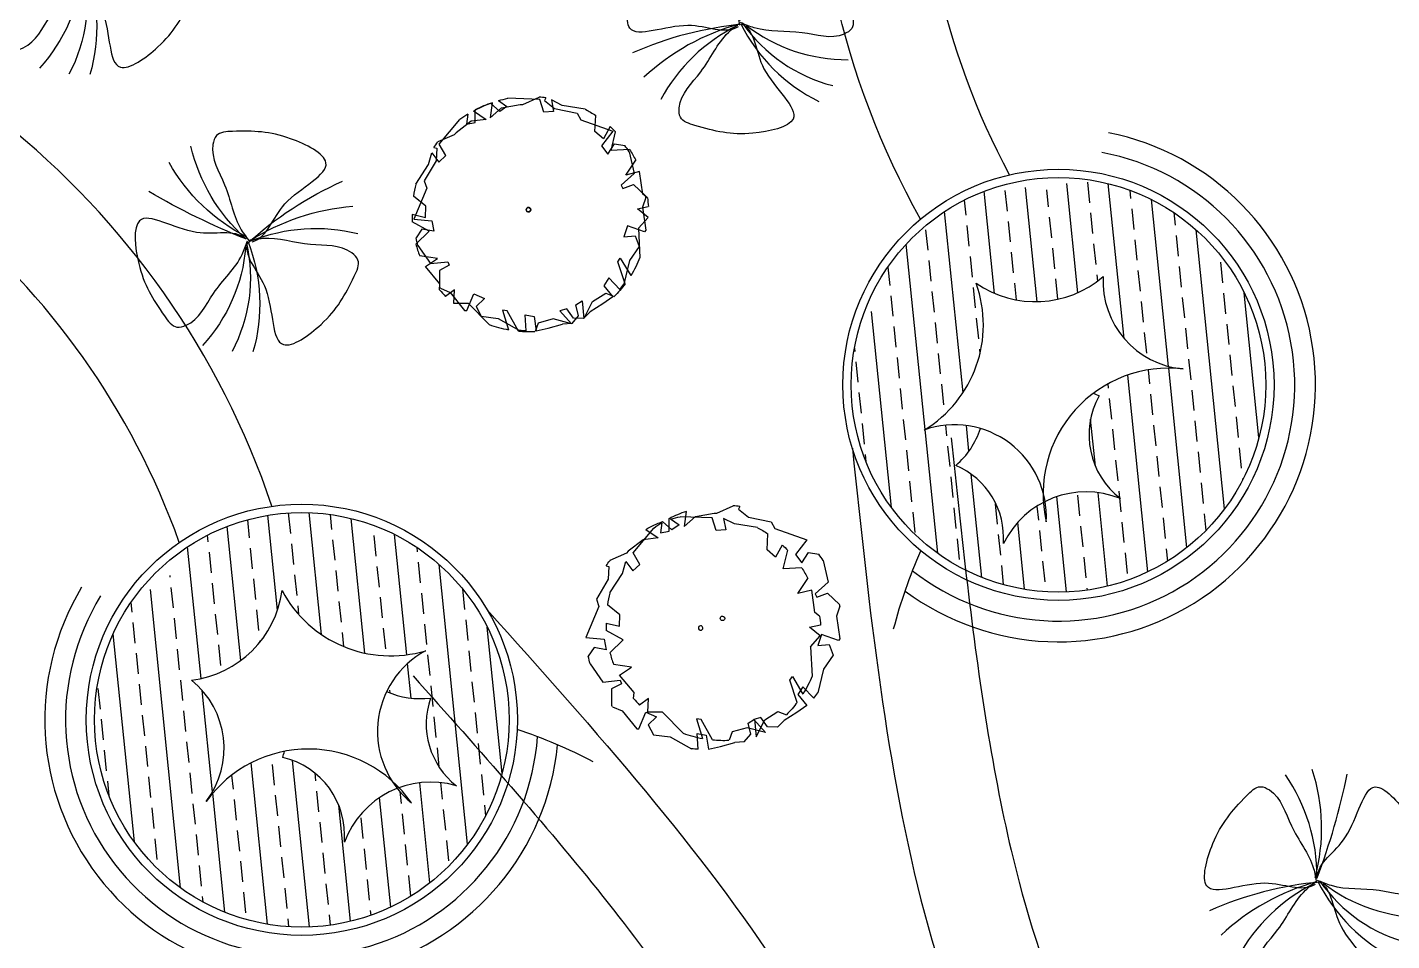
# Model space of a CAD drawing. Extents: x -809667 to 586099, y 3084146 to 3634412.
# Drawn here: x 381930.84 to 381939.07, y 3085749.45 to 3085754.96 of the extents above; entities that cross this region are included whole.
import ezdxf

# ---------------------------------------------------------------- set-up
doc = ezdxf.new("R2010")
doc.units = 0
doc.header["$LTSCALE"] = 0.5
doc.linetypes.add('CONTINOUS', pattern=[0])
doc.layers.get('0').update_dxf_attribs({"linetype": 'CONTINUOUS'})
for name, color, linetype in [('TREE', 3, 'CONTINUOUS'), ('zy-1', 3, 'CONTINUOUS'), ('图框', 4, 'CONTINUOUS'), ('绿化图层', 84, 'CONTINUOUS'), ('道路', 4, 'CONTINUOUS')]:
    doc.layers.add(name, color=color, linetype=linetype)
pattern_1 = [(275.795835, (381941.72553, 3085243.11588), (0.24872201, 0.02524599), []), (275.795835, (381941.6138, 3085242.9789), (0.24872201, 0.02524599), [0.125, -0.0625])]

# ---------------------------------------------------------------- blocks, each defined once
blk = doc.blocks.new('白玉兰')
at = {"color": 0}
for centre, radius, start, end in [((-1261, 1665), 2054, 309.3934, 347.1655), ((-713, 1844), 1941, 291.8214, 332.6346), ((-478, 2077), 2115, 283.2993, 320.8528), ((-4729, -6984), 8429, 56.1879, 65.279), ((-1148, -2037), 2310, 61.625, 95.1491), ((-559, -2135), 2214, 76.7033, 111.4018), ((4371, -556), 4392, 172.1708, 190.6677), ((2827, 107), 2821, 182.2544, 209.8868), ((2146, 475), 2185, 193.3063, 228.4107)]:
    blk.add_arc(centre, radius, start, end, dxfattribs=at)
for points in [[(-33, 16), (-233, 73), (-342, 562), (-1254, 922), (-425, 1375), (-33, 1392), (376, 1386), (477, 1091), (236, 716), (185, 277), (29, 67), (-7, 18)], [(8, 31), (155, 177), (635, 34), (1395, 653), (1385, -291), (1209, -641), (1004, -995), (697, -939), (487, -546), (129, -287), (22, -49), (-3, 7)], [(36, -22), (99, -220), (-250, -580), (-51, -1540), (-885, -1095), (-1114, -777), (-1334, -432), (-1142, -186), (-697, -181), (-301, 17), (-41, 2), (21, -1)]]:
    blk.add_open_spline(points, degree=3, knots=[0, 0, 0, 0, 621.989778, 1340.944545, 1869.007736, 2592.427455, 2798.699245, 2915.827596, 3435.261502, 4029.77129, 4212.300518, 4212.300518, 4212.300518, 4212.300518], dxfattribs=at)
blk = doc.blocks.new('*E54')
at = {"layer": 'TREE', "color": 0}
blk.add_ellipse((-2.37, 3.565), major_axis=(2.696, 1.394), ratio=1, start_param=0.518575, end_param=0.519414, dxfattribs=at)
blk = doc.blocks.new('A$C4C586FE1')
at = {"layer": 'TREE', "color": 0}
for p, q in [((1100, 2801), (873, 2660)), ((1294, 2743), (1193, 2819)), ((1418, 2836), (1389, 2617)), ((1787, 2660), (1418, 2836)), ((873, 2660), (885, 2449)), ((1261, 2599), (1294, 2743)), ((1875, 2686), (1787, 2660)), ((2108, 2532), (1875, 2686)), ((570, 2555), (514, 2441)), ((785, 2557), (585, 2566)), ((842, 2436), (785, 2557)), ((1389, 2617), (1261, 2599)), ((2261, 2516), (2108, 2532)), ((2273, 2551), (2261, 2516)), ((2411, 2297), (2336, 2500)), ((514, 2441), (288, 2276)), ((885, 2449), (842, 2436)), ((288, 2276), (288, 2250)), ((288, 2250), (484, 2157)), ((484, 2157), (422, 2031)), ((2434, 2275), (2411, 2297)), ((2565, 2086), (2434, 2275)), ((208, 2079), (171, 1878)), ((330, 2136), (208, 2079)), ((422, 2031), (330, 2136)), ((2577, 1905), (2565, 2086)), ((2688, 2051), (2577, 1905)), ((171, 1878), (16, 1628)), ((2666, 1735), (2772, 1843)), ((2724, 1646), (2666, 1735)), ((2799, 1744), (2724, 1646)), ((6, 1547), (198, 1550)), ((198, 1550), (173, 1443)), ((2788, 1244), (2821, 1629)), ((173, 1443), (0, 1425)), ((0, 1425), (27, 1279)), ((27, 1279), (67, 1102)), ((2632, 1202), (2788, 1244)), ((2635, 1086), (2632, 1202)), ((67, 988), (67, 1102)), ((2775, 1105), (2635, 1086)), ((2702, 978), (2775, 1105)), ((67, 988), (157, 906)), ((335, 852), (122, 842)), ((123, 841), (320, 727)), ((157, 906), (291, 931)), ((291, 931), (335, 852)), ((2643, 702), (2702, 978)), ((320, 727), (414, 564)), ((414, 564), (369, 464)), ((2275, 501), (2371, 599)), ((2419, 413), (2275, 501)), ((2371, 599), (2563, 580)), ((513, 326), (783, 402)), ((827, 368), (610, 253)), ((783, 402), (827, 368)), ((2130, 415), (2352, 350)), ((2132, 192), (2130, 415)), ((1826, 254), (2000, 124)), ((1859, 85), (1826, 254)), ((1176, 133), (821, 132)), ((1176, 133), (1302, 10)), ((1302, 10), (1413, 132)), ((1413, 132), (1432, 0)), ((1540, 5), (1587, 59)), ((1587, 59), (1859, 85))]:
    blk.add_line(p, q, dxfattribs=at)
at = {"layer": 'TREE', "color": 0, "extrusion": (0, 0, -1)}
for major_axis, start_param, end_param in [((1003, 1003), -1.011805, -0.945114), ((1003, 1003), -1.426629, -1.413216), ((1003, 1003), -0.139248, -0.081961), ((839, 1144), 0.475418, 0.633835), ((1003, 1003), 0.553886, 0.636541), ((1003, 1003), 4.017991, 4.075425), ((1003, 1003), 1.314933, 1.417635), ((839, 1143), 3.200433, 3.340883), ((1003, 1003), 1.573401, 1.638153), ((839, 1144), 2.942836, 3.115157), ((1003, 1003), 1.829101, 1.934165), ((1003, 1003), 2.270337, 2.346427)]:
    blk.add_ellipse((1418, 1418), major_axis=major_axis, ratio=1, start_param=start_param, end_param=end_param, dxfattribs=at)
at = {"layer": 'TREE', "color": 0, "linetype": 'Continuous'}
for start_param, end_param in [(0.01341, 3.155003), (3.155003, 6.296595)]:
    blk.add_ellipse((1466, 1447), major_axis=(19.2, 19.2), ratio=1, start_param=start_param, end_param=end_param, dxfattribs=at)
at = {"layer": 'TREE', "color": 8, "linetype": 'CONTINOUS', "extrusion": (0, 0, -1), "xscale": 467.4085850556439, "yscale": 467.4085850556439, "zscale": -467.4085850556439, "rotation": 278.9250190116231}
blk.add_blockref('*E54', (-2893, 66), dxfattribs=at)

msp = doc.modelspace()

# ---------------------------------------------------------------- hatches: boundary and pattern name
at = {"layer": 'zy-1', "linetype": 'ByBlock'}
h = msp.add_hatch(dxfattribs=at)
h.set_pattern_fill('ANSI33', color=4, angle=-129.20417, style=0)
h.set_pattern_definition(pattern_1)
h.paths.add_polyline_path([(381935.8548, 3085753.1376, 0.528482), (381937.1861, 3085751.5558, 0.913946), (381937.1579, 3085754.0479, -0.147473), (381936.9895, 3085753.9779, -0.16428), (381936.7925, 3085754.0229, 0.218522), (381935.9587, 3085753.3949, -0.231383)])
h.paths.add_polyline_path([(381936.563, 3085753.4133, 0.340097), (381937.3299, 3085753.4537, 0.39476), (381937.7959, 3085752.8979, -0.005717), (381937.8132, 3085752.8961, -0.008166), (381937.7959, 3085752.8979, 0.185628), (381937.2719, 3085752.7507, 0.042146), (381937.3053, 3085752.7336, 0.37298), (381937.4347, 3085752.1135, 0.214855), (381936.9794, 3085752.0963, -0.055746), (381936.9861, 3085751.9732, -0.039256), (381936.9687, 3085752.0908, 0.160049), (381936.7275, 3085751.8425, 0.319863), (381936.4407, 3085752.3137, 0.13445), (381936.5892, 3085752.5364, 0.157407), (381936.2487, 3085752.5275, 0.357086)], flags=16)
h = msp.add_hatch(dxfattribs=at)
h.set_pattern_fill('ANSI33', color=4, angle=-129.20417, style=0)
h.set_pattern_definition(pattern_1)
h.paths.add_polyline_path([(381933.0534, 3085751.8973, -0.528482), (381933.3296, 3085749.8484, -0.913946), (381931.5035, 3085751.5445, 0.147473), (381931.6685, 3085751.6221, 0.16428), (381931.7676, 3085751.7982, -0.218522), (381932.793, 3085751.9934, 0.231383)])
h.paths.add_polyline_path([(381932.3732, 3085751.5584, -0.340097), (381931.8278, 3085751.0177, -0.39476), (381931.926, 3085750.2991, 0.005717), (381931.9158, 3085750.2851, 0.008166), (381931.926, 3085750.2991, -0.185628), (381932.3873, 3085750.5881, -0.042146), (381932.3774, 3085750.5519, -0.37298), (381932.7496, 3085750.0393, -0.214855), (381933.0684, 3085750.3648, 0.055746), (381933.155, 3085750.277, 0.039256), (381933.0796, 3085750.369, -0.160049), (381933.4256, 3085750.3806, -0.319863), (381933.2695, 3085750.9098, -0.13445), (381933.0049, 3085750.9495, -0.157407), (381933.2403, 3085751.1956, -0.357086)], flags=16)

# ---------------------------------------------------------------- linework, layer by layer
at = {"layer": 'zy-1', "color": 4, "linetype": 'ByBlock'}
for points in [[(381936.2268, 3085753.8003, -0.293685), (381936.5692, 3085759.2243, -0.429225), (381940.8915, 3085759.1317, -0.331953)], [(381936.7646, 3085754.0679, -0.278905), (381937.0155, 3085758.822, -0.433483), (381940.5033, 3085758.6743, -0.425674)], [(381932.3127, 3085752.0674, 0.293685), (381928.0668, 3085755.46, 0.429225), (381925.2299, 3085752.1977, 0.331953)], [(381931.7531, 3085751.8491, 0.278905), (381928.0648, 3085754.8592, 0.433575), (381925.8295, 3085752.1765, 0.425674)], [(381936.0651, 3085751.3277, -0.037602), (381936.2286, 3085751.7994, -0.037602)], [(381934.252, 3085750.525, 0.037602), (381933.7929, 3085750.721, 0.037602)]]:
    msp.add_lwpolyline(points, format="xyb", dxfattribs=at)
for centre, radius in [((381937.0597, 3085752.8006), 1.3012), ((381937.0597, 3085752.8006), 1.2512), ((381932.4929, 3085750.7787), 1.3012), ((381932.4929, 3085750.7787), 1.2512)]:
    msp.add_circle(centre, radius, dxfattribs=at)
for centre, radius, start, end in [((381937.0597, 3085752.8006), 1.5512, 233.37021, 78.78564), ((381937.0597, 3085752.8006), 1.4262, 231.86848, 79.39637), ((381935.8647, 3085753.1624), 0.7419, 301.16123, 19.76491), ((381936.9202, 3085753.932), 0.6298, 235.44895, 310.58101), ((381937.8601, 3085753.4249), 0.5309, 176.89374, 264.93372), ((381937.7253, 3085752.1428), 0.7584, 83.34288, 192.92335), ((381937.7278, 3085752.4982), 0.4837, 150.87143, 232.68939), ((381937.3897, 3085752.9404), 0.2233, 238.14951, 247.80283), ((381936.4326, 3085752.0045), 0.5544, 356.76271, 109.37561), ((381936.1085, 3085752.6962), 0.5066, 310.97914, 341.60922), ((381936.2534, 3085751.8769), 0.4753, 355.84922, 66.7995), ((381937.2261, 3085751.5996), 0.5546, 67.91572, 154.0284), ((381932.4929, 3085750.7787), 1.5512, 148.97592, 354.39135), ((381932.4929, 3085750.7787), 1.4262, 148.36519, 355.89308), ((381931.7491, 3085751.6426), 0.6298, 277.18054, 352.31261), ((381933.0284, 3085751.9066), 0.7419, 207.99665, 286.60032), ((381933.5039, 3085750.7079), 0.5544, 118.38594, 230.99884), ((381931.4927, 3085750.6059), 0.5309, 322.82784, 50.86781), ((381933.2097, 3085751.4128), 0.5066, 246.15234, 276.78242), ((381933.7188, 3085750.7547), 0.4753, 160.96206, 231.91234), ((381932.5325, 3085749.8438), 0.7584, 34.83821, 144.41868), ((381932.1677, 3085750.6284), 0.2233, 339.95872, 349.61205), ((381932.2677, 3085750.0808), 0.4837, 355.07217, 76.89013), ((381933.2703, 3085749.8482), 0.5546, 73.73316, 159.84584)]:
    msp.add_arc(centre, radius, start, end, dxfattribs=at)
at = {"layer": '道路', "linetype": 'Continuous'}
for points, knots in [([(381936.4125, 3085752.4815), (381936.4441, 3085752.1813), (381936.4753, 3085751.8838), (381936.5794, 3085751.0093), (381936.663, 3085750.45), (381936.8797, 3085749.5559), (381936.9964, 3085749.1997), (381937.2916, 3085748.5663), (381937.4699, 3085748.2911), (381937.8171, 3085747.9218), (381937.9606, 3085747.8004), (381938.3014, 3085747.5639), (381938.495, 3085747.4514), (381939.1152, 3085747.126), (381939.5856, 3085746.923), (381940.3373, 3085746.5411), (381940.6194, 3085746.3845), (381941.1027, 3085746.0503), (381941.3096, 3085745.8798), (381941.676, 3085745.5079), (381941.8384, 3085745.3071), (381942.4008, 3085744.4837), (381942.6682, 3085743.788), (381943.0709, 3085742.3523), (381943.2062, 3085741.6087), (381943.4743, 3085740.1696), (381943.6075, 3085739.4741), (381943.8984, 3085738.4979), (381944.0241, 3085738.1638), (381944.3428, 3085737.5364), (381944.5424, 3085737.2596), (381945.0347, 3085736.7646), (381945.3243, 3085736.5491), (381946.2912, 3085735.9973), (381947.0819, 3085735.7343), (381948.854, 3085735.343), (381949.8331, 3085735.2135), (381951.1158, 3085735.0675), (381951.3933, 3085735.0372), (381951.6718, 3085735.0069), (381951.6759, 3085735.0064), (381951.68, 3085735.006), (381951.6841, 3085735.0055), (381952.341, 3085734.9338), (381952.9979, 3085734.8621), (381953.6548, 3085734.7905)], [0, 0, 0, 0, 0.809904, 0.809904, 2.429711, 2.429711, 3.66837, 3.66837, 4.926642, 4.926642, 5.673722, 5.673722, 6.420801, 6.420801, 7.887995, 7.887995, 8.767827, 8.767827, 9.468061, 9.468061, 10.168296, 10.168296, 12.19742, 12.19742, 14.226544, 14.226544, 16.255668, 16.255668, 17.461197, 17.461197, 18.836307, 18.836307, 20.211417, 20.211417, 22.844117, 22.844117, 25.476818, 25.476818, 26.19649, 26.19649, 26.19649, 26.207121, 26.207121, 26.207121, 27.904975, 27.904975, 27.904975, 27.904975]), ([(381935.8158, 3085752.4188), (381936.0198, 3085750.4763), (381936.3758, 3085747.0865), (381943.2756, 3085745.5214), (381941.8374, 3085735.4764), (381948.434, 3085734.7566), (381951.6067, 3085734.4104), (381951.6067, 3085734.4104), (381951.6067, 3085734.4104), (381951.6067, 3085734.4104), (381952.2783, 3085734.3371), (381952.95, 3085734.2638), (381953.6216, 3085734.1905)], [0, 0, 0, 0, 5.241042, 9.145642, 17.995634, 26.196498, 26.196498, 26.196498, 26.196498, 26.196498, 26.196498, 27.932578, 27.932578, 27.932578, 27.932578]), ([(381933.6118, 3085751.443), (381934.9128, 3085749.9861), (381937.1831, 3085747.4439), (381933.7037, 3085741.2835), (381942.1073, 3085735.5959), (381938.2059, 3085730.2283), (381936.3295, 3085727.6466), (381936.3295, 3085727.6466), (381936.3295, 3085727.6466), (381936.3295, 3085727.6466), (381935.6723, 3085726.7425), (381935.0152, 3085725.8383), (381934.358, 3085724.9342)], [0, 0, 0, 0, 5.241042, 9.145642, 17.995634, 26.196498, 26.196498, 26.196498, 26.196498, 26.196498, 26.196498, 29.068606, 29.068606, 29.068606, 29.068606]), ([(381933.1643, 3085751.0433), (381933.3653, 3085750.8182), (381933.5645, 3085750.5951), (381934.1421, 3085749.9302), (381934.4999, 3085749.4923), (381935.0162, 3085748.7309), (381935.2015, 3085748.405), (381935.4719, 3085747.7607), (381935.5558, 3085747.4437), (381935.5959, 3085746.9384), (381935.5893, 3085746.7505), (381935.5353, 3085746.3392), (381935.4885, 3085746.1203), (381935.3124, 3085745.4424), (381935.1465, 3085744.9577), (381934.9239, 3085744.1444), (381934.8502, 3085743.8303), (381934.7728, 3085743.2478), (381934.7599, 3085742.98), (381934.789, 3085742.4588), (381934.8285, 3085742.2036), (381935.06, 3085741.2337), (381935.3953, 3085740.5681), (381936.1876, 3085739.3048), (381936.6472, 3085738.7048), (381937.5323, 3085737.5389), (381937.9577, 3085736.9728), (381938.4849, 3085736.1011), (381938.6478, 3085735.7835), (381938.898, 3085735.1258), (381938.9688, 3085734.792), (381939.0043, 3085734.0948), (381938.9692, 3085733.7354), (381938.7278, 3085732.6487), (381938.391, 3085731.8865), (381937.4895, 3085730.3115), (381936.9271, 3085729.4995), (381936.1729, 3085728.4517), (381936.0088, 3085728.2259), (381935.8441, 3085727.9994), (381935.8417, 3085727.996), (381935.8393, 3085727.9927), (381935.8368, 3085727.9893), (381935.2451, 3085727.1752), (381934.6534, 3085726.3611), (381934.0617, 3085725.547)], [0, 0, 0, 0, 0.809904, 0.809904, 2.429711, 2.429711, 3.66837, 3.66837, 4.926642, 4.926642, 5.673722, 5.673722, 6.420801, 6.420801, 7.887995, 7.887995, 8.767827, 8.767827, 9.468061, 9.468061, 10.168296, 10.168296, 12.19742, 12.19742, 14.226544, 14.226544, 16.255668, 16.255668, 17.461197, 17.461197, 18.836307, 18.836307, 20.211417, 20.211417, 22.844117, 22.844117, 25.476818, 25.476818, 26.19649, 26.19649, 26.19649, 26.207121, 26.207121, 26.207121, 28.79312, 28.79312, 28.79312, 28.79312])]:
    msp.add_open_spline(points, degree=3, knots=knots, dxfattribs=at)

# ---------------------------------------------------------------- block references
at = {"layer": '图框', "color": 8, "zscale": 0.0005}
for p, xscale, yscale, rotation in [((381933.8666, 3085752.8278), -0.0004999999999999999, 0.0004999999999999999, 314.9561458719995), ((381934.6192, 3085753.1611), 0.0005, 0.0005, 92.80541082498242), ((381935.0376, 3085750.3609), -0.0004999999999999999, 0.0004999999999999999, 314.9561458719995), ((381935.6585, 3085750.6357), 0.0005, 0.0005, 92.80541082498242)]:
    msp.add_blockref('A$C4C586FE1', p, dxfattribs=dict(at, xscale=xscale, yscale=yscale, rotation=rotation))
at = {"layer": '绿化图层', "color": 8, "linetype": 'Continuous', "zscale": 0.04880798235096967}
for p, xscale, yscale, rotation in [((381931.1891, 3085755.346), -0.0004880798049271107, 0.0004880798049271107, 124.6526560546043), ((381935.1331, 3085754.9817), 0.0004880798049271108, 0.0004880798049271108, 283.1089006423777), ((381932.1733, 3085753.6713), -0.0004880798049271107, 0.0004880798049271107, 124.6526560546043), ((381938.6163, 3085749.8042), 0.0004880798049271108, 0.0004880798049271108, 283.1089006423777)]:
    msp.add_blockref('白玉兰', p, dxfattribs=dict(at, xscale=xscale, yscale=yscale, rotation=rotation))

doc.saveas('drawing.dxf')
